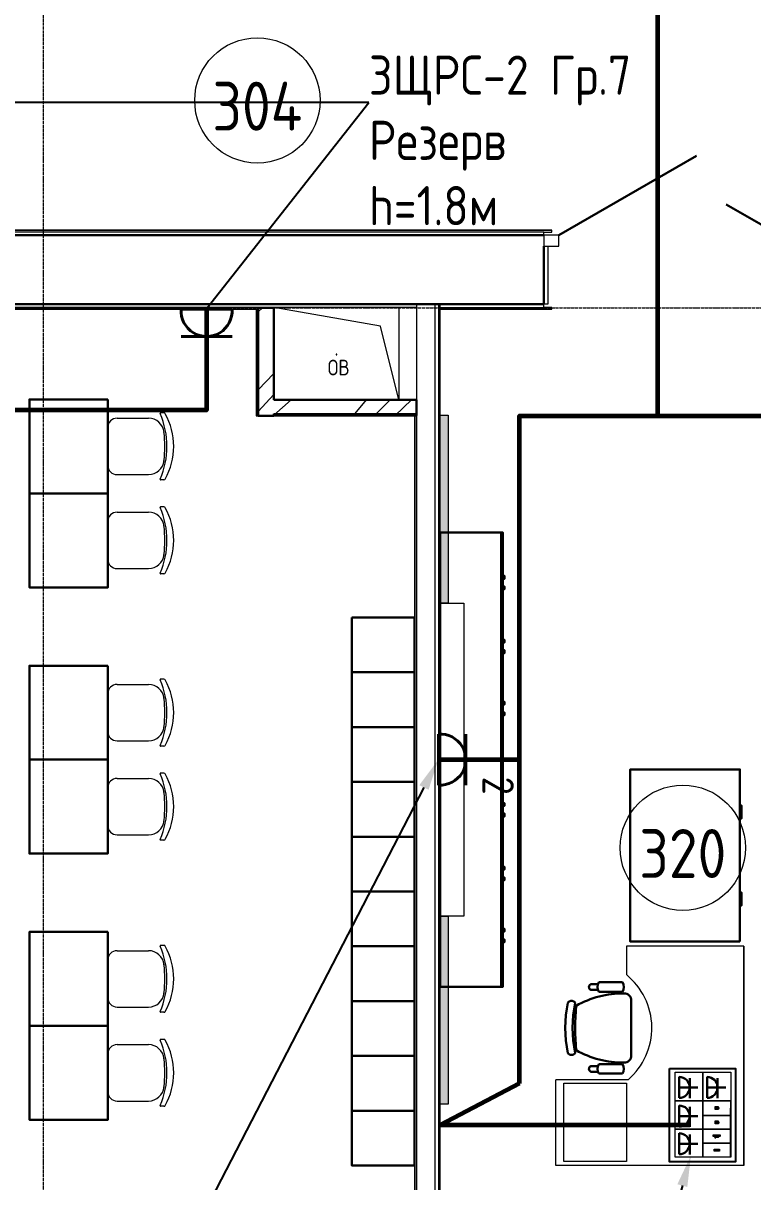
# Model space of a CAD drawing. Header units: millimetres. Extents: x -32 to 417638015, y -35 to 175284279.
# Drawn here: x 417162319 to 417166976, y 175234414 to 175241813 of the extents above; entities that cross this region are included whole.
import ezdxf
from ezdxf import colors
from ezdxf.entities.mleader import LeaderData, LeaderLine
from ezdxf.math import Vec2, Vec3

# ---------------------------------------------------------------- set-up
doc = ezdxf.new("R2010")
doc.units = ezdxf.units.MM
doc.linetypes.add('ADSK_Линия сетки', pattern=[25, 20, -2.5, 0, -2.5])
for name, color, linetype, lineweight in [('_ЭМ_В полу', 26, 'Кабель в трубе', 60), ('_ЭМ_гофра', 5, 'Continuous', 60), ('_ЭМ_ТХобщее_слой', 7, 'Continuous', 30), ('Аннотация', 7, 'Continuous', 18), ('Двери', 7, 'Continuous', 9), ('Обобщенные модели', 7, 'Continuous', 18), ('Оси', 253, 'Continuous', 9), ('Перекрытие', 7, 'Continuous', 18), ('Стены внутренние', 7, 'Continuous', 18), ('Стены несущие', 7, 'Continuous', 30), ('Стены отделка', 7, 'Continuous', 30), ('Стены перегородки', 7, 'Continuous', 30), ('Стены штриховка', 7, 'Continuous', 9), ('ТХ', 5, 'Continuous', 0), ('ШТРИХОВКА', 252, 'Continuous', 15), ('Электро', 250, 'Continuous', 25), ('ЭМ', 5, 'Continuous', 40), ('ЭОМ_Кабель Быт. розеток', 5, 'Continuous', 30), ('ЭОМ_Кабель для СУП', 150, 'Continuous', 9)]:
    doc.layers.add(name, color=color, linetype=linetype, lineweight=lineweight)
for name, color, linetype in [('_ЭМ_Надписи', 7, 'Continuous'), ('PDF _СС_розетки', 7, 'Continuous'), ('ВНУТРЯНКА', 1, 'Continuous'), ('ЭОМ_Лотки рабочие', 5, 'Continuous')]:
    doc.layers.add(name, color=color, linetype=linetype)
doc.layers.add('PDF _ЭОМ _розетки', color=7, linetype='Continuous', true_color=0xeb0000)
doc.layers.add('Линии', color=7, linetype='Continuous', lineweight=9, true_color=0x00a600)
doc.styles.add('ELine', font='txt.shx')
doc.styles.add('GOST Common', font='GOST_Common.ttf', dxfattribs={"width": 0.9, "height": 349.9999999999996})
doc.styles.add('GOST Common_4', font='GOST_Common.ttf', dxfattribs={"width": 0.9, "height": 199.9999999999999})
doc.styles.add('ЭОМ', font='isocpeur.ttf', dxfattribs={"width": 0.85, "height": 250})
doc.linetypes.add('TRAY', pattern='A,12.119257,["_",ELine,S=4.5,R=90,X=0,Y=-1.555839],0.750382,["_",ELine,S=4.5,R=0,X=0,Y=-0.8058489999999999],1.314849,["_",ELine,S=4.5,R=0,X=0,Y=-0.8058489999999999],2.250029,["_",ELine,S=4.5,R=90,X=0,Y=-1.555839],13.565483', length=30)
doc.linetypes.add('Кабель в трубе', pattern='A,8,[133,ltypeshp.shx,S=1,R=0,X=10,Y=1.3],-3,[130,ltypeshp.shx,S=1.5,R=-45,X=-1.5,Y=0],8', length=19)
pattern_1 = [(45, (507.3426762534655, 158.9018102923892), (-381.6608851454391, 381.6608851454391), []), (45, (642.280676253431, 158.9018102923892), (0, 763.3217702908781), []), (45, (372.4046762534417, 158.9018102923892), (0, 763.3217702908781), [])]

# ---------------------------------------------------------------- blocks, each defined once
blk = doc.blocks.new('Стул ученич штабелир №5-7')
at = {"color": 0, "linetype": 'ByBlock', "lineweight": -2}
for p, q in [((-120.064222017827, -6.874120663269423e-05), (120.064222017827, 6.874120663269423e-05)), ((-120.0642220180016, -6.874130849610083e-05), (120.0642220177106, 6.874110476928763e-05)), ((-179.935777982173, -59.99993125879337), (-179.935777982173, -260.3112319844695)), ((-179.9357779823476, -59.99993125888795), (-179.9357779823476, -260.3112319845714)), ((180.064222017827, -59.99993125879337), (180.064222017827, -260.3112319844695)), ((180.0642220177106, -59.99993125888795), (180.0642220177106, -260.3112319845714)), ((-213.4357779821148, -359.0004116515302), (-213.4357779821148, -337.3406056039639)), ((-213.4357779822894, -359.0004116516247), (-213.4357779822894, -337.3406056040585)), ((213.564222017827, -359.0004116515302), (213.564222017827, -337.3406056039639)), ((213.5642220176524, -359.0004116516247), (213.5642220176524, -337.3406056040585))]:
    blk.add_line(p, q, dxfattribs=at)
for centre, radius, start, end in [((-119.9357779822312, -59.99993125879337), 60.00000000000227, 90, 180), ((-119.9357779823476, -59.99993125885157), 59.99999999995964, 90, 180), ((120.0642220178852, -59.99993125879337), 60.00000000000227, 0, 90), ((120.0642220177106, -59.99993125885157), 59.99999999995964, 0, 90), ((-79.93577798217302, -260.3112319844549), 100.0000000000176, 180, 264.2584419996841), ((-79.93577798234764, -260.3112319845568), 100.0000000000176, 180, 264.2584419996841), ((80.06422201782698, -260.3112319844549), 100.0000000000176, 275.7415580003159, 0), ((80.06422201765236, -260.3112319845568), 100.0000000000176, 275.7415580003159, 0), ((-210.435777982173, -337.3406056039494), 2.999999999983853, 63.89783268162118, 180), ((-210.4357779823476, -337.340605604044), 2.999999999983853, 63.89783268162118, 180), ((-203.435777982173, -359.0004116515447), 9.999999999989248, 180, 238.068250632605), ((-203.4357779823476, -359.0004116516466), 9.999999999989248, 180, 238.068250632605), ((0.06422201782697812, 142.3201924452005), 520.8201237039044, 246.3195110063149, 293.6804889936851), ((0.06422201765235513, 142.3201924450987), 520.8201237039044, 246.3195110063149, 293.6804889936851), ((0.06422201782697812, 9.04909030158342), 430.5490215606072, 240.9916647866204, 299.0083352133797), ((0.06422201765235513, 9.049090301488832), 430.5490215606072, 240.9916647866204, 299.0083352133797), ((0.06422201782697812, 435.5341415462426), 800.3966485555333, 263.2469772545854, 276.7530227454146), ((0.06422201765235513, 435.5341415461407), 800.3966485555333, 263.2469772545854, 276.7530227454146), ((203.564222017827, -359.0004116515447), 9.999999999989248, 301.931749367395, 0), ((203.5642220176524, -359.0004116516466), 9.999999999989248, 301.931749367395, 0), ((210.564222017827, -337.3406056039494), 2.999999999983853, 0, 116.1021673183788), ((210.5642220176524, -337.340605604044), 2.999999999983853, 0, 116.1021673183788)]:
    blk.add_arc(centre, radius, start, end, dxfattribs=at)
blk = doc.blocks.new('ТХ 3 этаж')
at = {"lineweight": 0}
h = blk.add_hatch(color=8, dxfattribs=at)
h.dxf.hatch_style = 1
h.paths.add_polyline_path([(40600.23793012381, 7650.591227744939), (40650.23793012381, 7650.591227744939), (40650.23793012381, 6450.591227744939), (40600.23793012381, 6450.591227744939)])
h = blk.add_hatch(color=8, dxfattribs=at)
h.dxf.hatch_style = 1
h.paths.add_polyline_path([(40600.23793012387, 4450.591227744939), (40650.23793012387, 4450.591227744939), (40650.23793012387, 3250.591227744939), (40600.23793012387, 3250.591227744939)])
at = {"color": 8, "linetype": 'Continuous'}
for p, q in [((40988.21043573524, 5450.591227744939), (40988.21043573524, 6900.591227744939)), ((40988.21043573524, 4000.591227744939), (40988.21043573524, 5450.591227744939)), ((41560.9837058972, 4016.498458344315), (41606.59475179933, 4016.477445279539)), ((41612.39026072746, 4028.51311263541), (41763.57118414235, 4028.512775705254)), ((41561.05774334152, 3979.750134012254), (41606.77055818526, 3979.757002605416)), ((41612.39012650689, 3968.288241466798), (41763.571049922, 3968.287904536643)), ((41819.83276705802, 3561.830309509125), (41819.83354744207, 3911.989606754214)), ((41561.05666092513, 3494.068612205156), (41606.76947574303, 3494.063863346179)), ((41612.38909518425, 3505.532599436643), (41763.57001859936, 3505.532262506487)), ((41560.98245968702, 3457.32261169405), (41606.59350568228, 3457.343421456229)), ((41612.38896095878, 3445.305404777697), (41763.56988437366, 3445.305067847541))]:
    blk.add_line(p, q, dxfattribs=at)
at = {"color": 8, "linetype": 'Continuous', "lineweight": 5}
for p, q in [((42538.23793013522, 4258.591227744124), (41788.23793013522, 4258.591227744124)), ((42538.23793012358, 4258.591227744124), (41788.23793012358, 4258.591227744124)), ((41788.23793012358, 4258.591227744124), (41788.23793012352, 4077.695549061871)), ((42538.23793013522, 4258.591227744124), (42538.23793012358, 2858.591227744124)), ((42538.23793012358, 2858.591227744124), (42538.23793012358, 4258.591227744124)), ((41338.23793012358, 2858.591227744124), (41338.23793012358, 3406.511802879511)), ((41799.21175767394, 3406.511802879511), (41338.23793012358, 3406.511802879511)), ((42538.23793012358, 2858.591227744124), (41338.23793012358, 2858.591227744124))]:
    blk.add_line(p, q, dxfattribs=at)
at = {"color": 8}
for points in [[(38477.73793012416, 7750.591227745579), (38477.73793012416, 7150.591227745579), (37977.73793012404, 7150.591227745579), (37977.73793012404, 7750.591227745579)], [(38477.73793012416, 7150.591227745113), (38477.73793012416, 6550.591227745113), (37977.73793012404, 6550.591227745113), (37977.73793012404, 7150.591227745113)], [(38477.73793012416, 6050.591227745113), (38477.73793012416, 5450.591227745113), (37977.73793012404, 5450.591227745113), (37977.73793012404, 6050.591227745113)], [(38477.73793012416, 5450.591227744648), (38477.73793012416, 4850.591227744648), (37977.73793012404, 4850.591227744648), (37977.73793012404, 5450.591227744648)], [(38477.73793012416, 4350.591227744648), (38477.73793012416, 3750.591227744648), (37977.73793012404, 3750.591227744648), (37977.73793012404, 4350.591227744648)], [(38477.73793012416, 3750.591227744182), (38477.73793012416, 3150.591227744182), (37977.73793012404, 3150.591227744182), (37977.73793012404, 3750.591227744182)]]:
    blk.add_lwpolyline(points, close=True, dxfattribs=at)
at = {"color": 8, "lineweight": 0}
for points in [[(40600.23793012381, 7650.591227744939), (40650.23793012381, 7650.591227744939), (40650.23793012381, 6450.591227744939), (40600.23793012381, 6450.591227744939), (40600.23793012381, 7650.591227744939)], [(40600.23793012387, 4450.591227744939), (40650.23793012387, 4450.591227744939), (40650.23793012387, 3250.591227744939), (40600.23793012387, 3250.591227744939), (40600.23793012387, 4450.591227744939)]]:
    blk.add_lwpolyline(points, dxfattribs=at)
at = {"color": 8, "linetype": 'Continuous'}
for points in [[(40600.23793012387, 5450.591227744939), (41000.23793012387, 5450.591227744939), (41000.23793012387, 6900.591227744939), (40600.23793012387, 6900.591227744939)], [(41000.23793012387, 6623.52441498707), (41000.23793012387, 6606.146745197242), (41010.45936364977, 6606.146745197242), (41010.45936364977, 6623.52441498707)], [(41000.23793012387, 6555.845860772533), (41000.23793012387, 6538.468190982705), (41010.45936364977, 6538.468190982705), (41010.45936364977, 6555.845860772533)], [(41000.23793012387, 6216.501641026), (41000.23793012387, 6199.123971236171), (41010.45936364977, 6199.123971236171), (41010.45936364977, 6216.501641026)], [(41000.23793012387, 6148.823086811462), (41000.23793012387, 6131.445417021634), (41010.45936364977, 6131.445417021634), (41010.45936364977, 6148.823086811462)], [(41000.23793012387, 5819.612192154629), (41000.23793012387, 5802.234522364801), (41010.45936364977, 5802.234522364801), (41010.45936364977, 5819.612192154629)], [(41000.23793012387, 5751.933637940092), (41000.23793012387, 5734.555968150264), (41010.45936364977, 5734.555968150264), (41010.45936364977, 5751.933637940092)], [(40600.23793012387, 4000.591227744939), (41000.23793012387, 4000.591227744939), (41000.23793012387, 5450.591227744939), (40600.23793012387, 5450.591227744939)], [(42513.23793012358, 4288.591227744124), (42513.23793012358, 5388.591227744124), (41813.23793012358, 5388.591227744124), (41813.23793012358, 4288.591227744124)], [(41000.23793012387, 5173.52441498707), (41000.23793012387, 5156.146745197242), (41010.45936364977, 5156.146745197242), (41010.45936364977, 5173.52441498707)], [(41000.23793012387, 5105.845860772533), (41000.23793012387, 5088.468190982705), (41010.45936364977, 5088.468190982705), (41010.45936364977, 5105.845860772533)], [(41000.23793012387, 4766.501641026), (41000.23793012387, 4749.123971236171), (41010.45936364977, 4749.123971236171), (41010.45936364977, 4766.501641026)], [(41000.23793012387, 4698.823086811462), (41000.23793012387, 4681.445417021634), (41010.45936364977, 4681.445417021634), (41010.45936364977, 4698.823086811462)], [(41000.23793012387, 4369.612192154629), (41000.23793012387, 4352.234522364801), (41010.45936364977, 4352.234522364801), (41010.45936364977, 4369.612192154629)], [(41000.23793012387, 4301.933637940092), (41000.23793012387, 4284.555968150264), (41010.45936364977, 4284.555968150264), (41010.45936364977, 4301.933637940092)]]:
    blk.add_lwpolyline(points, close=True, dxfattribs=at)
at = {"color": 8, "linetype": 'Continuous', "lineweight": 5}
for points in [[(40750.23793012387, 6450.591227744939), (40750.23793012387, 4450.591227744939), (40600.23793012387, 4450.591227744939), (40600.23793012387, 6450.591227744939)], [(41389.49285073532, 2885.008936772589), (41389.49285073532, 3385.008936772589), (41789.49285073532, 3385.008936772589), (41789.49285073532, 2885.008936772589)]]:
    blk.add_lwpolyline(points, close=True, dxfattribs=at)
at = {"color": 8}
for points in [[(40036.23793012387, 6358.591227744066), (40036.23793012387, 6008.591227744066), (40436.23793012387, 6008.591227744066), (40436.23793012387, 6358.591227744066), (40036.23793012387, 6358.591227744066)], [(40036.23793012387, 6008.591227744066), (40036.23793012387, 5658.591227744066), (40436.23793012387, 5658.591227744066), (40436.23793012387, 6008.591227744066), (40036.23793012387, 6008.591227744066)], [(40036.23793012387, 5658.591227744066), (40036.23793012387, 5308.591227744066), (40436.23793012387, 5308.591227744066), (40436.23793012387, 5658.591227744066), (40036.23793012387, 5658.591227744066)], [(40036.23793012387, 5308.591227744066), (40036.23793012387, 4958.591227744066), (40436.23793012387, 4958.591227744066), (40436.23793012387, 5308.591227744066), (40036.23793012387, 5308.591227744066)], [(40036.23793012387, 4958.591227744066), (40036.23793012387, 4608.591227744066), (40436.23793012387, 4608.591227744066), (40436.23793012387, 4958.591227744066), (40036.23793012387, 4958.591227744066)], [(40036.23793012387, 4608.591227744066), (40036.23793012387, 4258.591227744066), (40436.23793012387, 4258.591227744066), (40436.23793012387, 4608.591227744066), (40036.23793012387, 4608.591227744066)], [(40036.23793012387, 4258.591227744066), (40036.23793012387, 3908.591227744066), (40436.23793012387, 3908.591227744066), (40436.23793012387, 4258.591227744066), (40036.23793012387, 4258.591227744066)], [(40036.23793012387, 3908.591227744066), (40036.23793012387, 3558.591227744066), (40436.23793012387, 3558.591227744066), (40436.23793012387, 3908.591227744066), (40036.23793012387, 3908.591227744066)], [(40036.23793012387, 3558.591227744066), (40036.23793012387, 3208.591227744066), (40436.23793012387, 3208.591227744066), (40436.23793012387, 3558.591227744066), (40036.23793012387, 3558.591227744066)], [(40036.23793012387, 3208.591227744066), (40036.23793012387, 2858.591227744066), (40436.23793012387, 2858.591227744066), (40436.23793012387, 3208.591227744066), (40036.23793012387, 3208.591227744066)]]:
    blk.add_lwpolyline(points, dxfattribs=at)
at = {"color": 8, "linetype": 'Continuous'}
for points in [[(42513.23793012358, 5075.315638815635), (42522.22765043762, 5075.315638815635), (42522.22765043762, 5157.136190514662), (42513.23793012358, 5157.136190514662)], [(42513.23793012358, 4601.866816672613), (42522.22765043762, 4601.866816672613), (42522.22765043762, 4520.046264973585), (42513.23793012358, 4520.046264973585)]]:
    blk.add_lwpolyline(points, dxfattribs=at)
at = {"color": 8, "linetype": 'Continuous', "lineweight": 5}
blk.add_arc((41513.85632044956, 3737.527836745488), 437.0347128431038, 310.763286193946, 51.11011432037915, dxfattribs=at)
at = {"color": 8, "linetype": 'Continuous'}
for centre, radius, start, end in [((41569.50274253552, 3998.140541707689), 20.23648610886201, 114.8954523110503, 245.3353723111037), ((41662.41006259978, 3998.400565574237), 58.38485265115694, 148.9510123063854, 211.0487723132728), ((41713.55124804945, 3998.400451598107), 58.38480618134818, 328.9509723048196, 31.04877231327284), ((41771.35913679321, 3333.512633380771), 624.4533800444575, 89.87797230832345, 119.1058923020242), ((41774.42185829027, 3912.582198013202), 45.41580305043151, 359.2518723108205, 92.18663730249264), ((42145.53307264377, 3737.622543811682), 747.5137961953549, 167.6019923050138, 192.3977723140678), ((41438.68672189288, 3882.27069049218), 28.12280751992465, 34.29007230332434, 145.7096423144107), ((42192.00288064437, 3737.622440246691), 747.513796195354, 167.6019923050138, 192.3977723140678), ((43223.83708540964, 3737.62014064414), 1761.918570076577, 175.3938223139809, 184.6546223109332), ((41438.68607715852, 3592.977547766), 28.12327221800076, 214.2914723094528, 325.7082723040991), ((41771.36395541867, 4140.316792897182), 624.4633710530685, 240.9067723083457, 270.1214723106648), ((41774.420842911, 3561.235597174207), 45.41608186922893, 267.8134723070149, 0.7478723090622774), ((41569.57569756344, 3475.71069556853), 20.23648610886495, 114.8954523110503, 245.3353723111037), ((41662.4088970568, 3475.420052375237), 58.38480618133873, 148.9509823089283, 211.0487723132728), ((41713.55008250647, 3475.419938399282), 58.3848294162496, 328.9509723048196, 31.04877231327284)]:
    blk.add_arc(centre, radius, start, end, dxfattribs=at)
at = {"layer": 'ТХ', "color": 8, "lineweight": 0, "rotation": 90}
for p in [(38477.73793012416, 7450.591227746045), (38477.73793012416, 6850.591227745113), (38477.73793012416, 5750.591227745113), (38477.73793012416, 5150.591227744648), (38477.73793012416, 4050.591227744648), (38477.73793012416, 3450.591227744182)]:
    blk.add_blockref('Стул ученич штабелир №5-7', p, dxfattribs=at)
blk = doc.blocks.new('План 3 этажа')
at = {"layer": 'Стены внутренние', "lineweight": 9}
h = blk.add_hatch(dxfattribs=at)
h.set_pattern_fill('FP_1', color=8, style=0, pattern_type=2)
h.set_pattern_definition(pattern_1)
h.paths.add_polyline_path([(32427.34267625347, 7764.544138378119), (32527.34267625347, 7764.544138378119), (32527.34267625347, 8453.901810291864), (32427.34267625347, 8453.901810291864), (32427.34267625347, 7766.544138378068)])
h = blk.add_hatch(dxfattribs=at)
h.set_pattern_fill('FP_1', color=8, style=0, pattern_type=2)
h.set_pattern_definition(pattern_1)
h.paths.add_polyline_path([(33427.34267625352, 7766.544138378068), (33427.45137190563, 7766.652834030251), (33437.34267625347, 7766.544138378068), (33437.34267625347, 7866.544138378123), (32527.34267625347, 7866.544138378123), (32527.34267625347, 7766.544138378068), (33425.34267625347, 7766.544138378068)])
at = {"layer": 'Двери', "color": 8, "lineweight": 30}
for p, q in [((34346.34267625346, 8917.139945119437), (35225.35846109466, 9424.639945119437)), ((35756.34267625346, 8917.139945119437), (35414.26264175861, 9114.639945119437))]:
    blk.add_line(p, q, dxfattribs=at)
at = {"layer": 'Двери', "color": 8}
for p, q in [((34251.34267625346, 8917.139945119437), (34251.34267625346, 8847.139945119441)), ((34346.34267625346, 8917.139945119437), (34251.34267625346, 8917.139945119437)), ((34346.34267625346, 8847.139945119441), (34346.34267625346, 8917.139945119437)), ((34251.34267625346, 8847.139945119441), (34346.34267625346, 8847.139945119441))]:
    blk.add_line(p, q, dxfattribs=at)
at = {"layer": 'Линии', "color": 8}
for centre in [(32422.18850942627, 9778.726656176324), (35137.51735806857, 5006.57454521436)]:
    blk.add_circle(centre, 400, dxfattribs=at)
at = {"layer": 'Обобщенные модели', "color": 8}
for p, q in [((32527.34267625347, 8456.544138378105), (32527.34267625347, 8453.901810291858)), ((33327.34267625347, 8456.544138378105), (32527.34267625347, 8456.544138378105)), ((33207.34267625347, 8336.544138378104), (32527.34267625347, 8456.544138378105)), ((32527.34267625347, 8456.544138378105), (32527.34267625347, 8453.901810291858)), ((33327.34267625347, 8456.544138378105), (32527.34267625347, 8456.544138378105)), ((33327.34267625347, 7866.544138378109), (33327.34267625347, 8456.544138378105)), ((33327.34267625347, 7866.544138378109), (33327.34267625347, 8456.544138378105)), ((33324.84267625347, 7866.544138378109), (33207.34267625347, 8336.544138378104))]:
    blk.add_line(p, q, dxfattribs=at)
for radius, start, end in [(2.500000000000003, 0, 180), (2.499999999999998, 59.99999999998969, 180), (2.500000000000002, 180, 0), (2.499999999999999, 180, 285.0000000001958), (2.500000000000002, 14.99999999996748, 30.00000000006242)]:
    blk.add_arc((32927.34267625347, 8156.544138378103), radius, start, end, dxfattribs=at)
at = {"layer": 'Оси', "color": 8, "linetype": 'ADSK_Линия сетки'}
for p, q in [((31056.9080292919, -3523.687778418655), (31056.90802929195, 13975.18580564309)), ((-10051.7742391639, 8453.901810291998), (56512.195554265, 8453.90181029178))]:
    blk.add_line(p, q, dxfattribs=at)
at = {"layer": 'Перекрытие', "color": 8}
for p, q in [((34276.34267625347, 8847.139945119441), (34276.34267625347, 8477.139945119445)), ((34276.34267625347, 8477.139945119445), (34251.34267625347, 8477.139945119445))]:
    blk.add_line(p, q, dxfattribs=at)
at = {"layer": 'Стены несущие', "color": 8}
for p, q in [((27231.34267625347, 8917.139945119467), (34251.34267625347, 8917.139945119448)), ((34251.34267625347, 8477.139945119445), (34251.34267625347, 8847.139945119441)), ((34251.34267625347, 8477.139945119445), (27231.34267625347, 8477.139945119467)), ((32527.34267625347, 8453.901810291856), (32427.34267625347, 8453.901810291856)), ((32427.34267625347, 8453.901810291856), (32427.34267625347, 7764.544138378104)), ((32527.34267625347, 7866.544138378104), (32527.34267625347, 8453.901810291856)), ((33437.34267625347, 7866.544138378112), (32527.34267625347, 7866.544138378104)), ((33437.34267625347, 7766.544138378112), (33437.34267625347, 7866.544138378112)), ((32527.34267625347, 7764.544138378104), (32527.34267625347, 7776.544138378104)), ((32427.34267625347, 7764.544138378104), (32527.34267625347, 7764.544138378104)), ((32527.34267625347, 7766.544138378104), (33437.34267625347, 7766.544138378112))]:
    blk.add_line(p, q, dxfattribs=at)
at = {"layer": 'Стены отделка', "color": 8, "lineweight": 9}
for p, q in [((34301.34267625347, 8949.139945119445), (27231.34267625347, 8949.13994511947)), ((34251.34267625347, 8917.139945119448), (34251.34267625347, 8937.139945119445)), ((34251.34267625347, 8937.139945119445), (34301.34267625347, 8937.139945119445)), ((34301.34267625347, 8937.139945119445), (34301.34267625347, 8949.139945119445)), ((27231.34267625347, 8445.139945119467), (32415.34267625347, 8445.139945119452)), ((33437.34267625347, 8457.139945119448), (27281.34267625347, 8457.139945119467)), ((32415.34267625347, 8445.139945119452), (32415.34267625347, 7766.544138378104)), ((32427.34267625347, 8453.901810291856), (32427.34267625347, 8457.139945119452)), ((33577.34267625347, 8477.139945119448), (33577.34267625347, 2567.133406092854)), ((33577.34267625347, 8445.139945119448), (34301.34267625347, 8445.139945119445)), ((33589.34267625347, 2589.133406092854), (33589.34267625347, 8477.139945119448)), ((34251.34267625347, 8457.139945119445), (34251.34267625347, 8477.139945119445)), ((34301.34267625347, 8457.139945119445), (34251.34267625347, 8457.139945119445)), ((34301.34267625347, 8445.139945119445), (34301.34267625347, 8457.139945119445)), ((33437.34267625347, 7776.544138378112), (32527.34267625347, 7776.544138378104)), ((32417.34267625347, 7764.544138378103), (32427.34267625347, 7764.544138378104)), ((32527.34267625347, 7764.544138378104), (33425.34267625347, 7764.544138378112)), ((33425.34267625347, 7764.544138378112), (33425.34267625347, 2589.133406092855))]:
    blk.add_line(p, q, dxfattribs=at)
at = {"layer": 'Стены перегородки', "color": 8, "lineweight": 18}
for p, q in [((33437.34267625347, 8477.139945119448), (33437.34267625347, 2553.901810291855)), ((33557.34267625347, 2553.901810291855), (33557.34267625347, 8477.139945119448))]:
    blk.add_line(p, q, dxfattribs=at)
at = {"layer": 'Стены штриховка', "color": 8}
for p, q in [((34301.34267625347, 8947.139945119445), (27231.34267625347, 8947.139945119467)), ((34251.34267625347, 8937.139945119445), (27231.34267625347, 8937.13994511947)), ((27231.34267625347, 8447.13994511947), (32417.34267625347, 8447.139945119452)), ((32417.34267625347, 8447.139945119452), (32417.34267625347, 7764.544138378104)), ((33577.34267625347, 8457.139945119448), (34251.34267625347, 8457.139945119445)), ((33577.34267625347, 8447.139945119448), (34301.34267625347, 8447.139945119445)), ((33587.34267625347, 2587.133406092854), (33587.34267625347, 8477.139945119448)), ((32427.34267625347, 7766.544138378104), (32415.34267625347, 7766.544138378104)), ((32415.34267625347, 7766.544138378104), (32415.34267625347, 7764.544138378104)), ((32415.34267625347, 7764.544138378104), (32417.34267625347, 7764.544138378103)), ((33427.34267625347, 7766.544138378112), (33427.34267625347, 2587.133406092856))]:
    blk.add_line(p, q, dxfattribs=at)
at = {"layer": 'ЭОМ_Лотки рабочие'}
blk.add_blockref('ТХ 3 этаж', (-7010.895253870607, 118.5421783487909), dxfattribs=at)
at = {"layer": 'Аннотация', "color": 8, "lineweight": 9, "line_spacing_factor": 1.022765581104984}
for s, insert, char_height, width, attachment_point, style in [('304', (32422.18850942627, 9741.778535917809), 312.5000000000001, 520.2111192702771, 5, 'GOST Common'), ('\\pxt3.6,7.2,10.8,14.4,18,21.6,25.2,28.8,32.4,36,39.6,43.2,46.8,50.4,54,57.6,61.2,64.8,68.4,72,75.6,79.2,82.8,86.4,90,93.6,97.2,100.8,104.4,108,111.6,115.2;{ОВ}', (32871.7540143932, 8122.805683856238), 100, 156.348, 1, 'GOST Common_4'), ('320', (35137.51735806857, 4969.626424955612), 312.5000000000001, 520.2111192702771, 5, 'GOST Common')]:
    blk.add_mtext(s, dxfattribs=dict(at, insert=insert, char_height=char_height, width=width, attachment_point=attachment_point, style=style))
blk = doc.blocks.new('_ЭМ_ТХ2_3 этаж_нов')
at = {"lineweight": 0}
h = blk.add_hatch(color=8, dxfattribs=at)
h.dxf.hatch_style = 1
h.paths.add_polyline_path([(39582.43464696151, 7615.231595801699), (39632.43464696151, 7615.231595801699), (39632.43464696151, 6415.231595801699), (39582.43464696151, 6415.231595801699)])
h = blk.add_hatch(color=8, dxfattribs=at)
h.dxf.hatch_style = 1
h.paths.add_polyline_path([(39582.43464696157, 4415.231595801699), (39632.43464696157, 4415.231595801699), (39632.43464696157, 3215.231595801699), (39582.43464696157, 3215.231595801699)])
at = {"color": 8, "linetype": 'Continuous'}
for p, q in [((39970.40715257294, 5415.231595801699), (39970.40715257294, 6865.231595801699)), ((39970.40715257294, 3965.231595801699), (39970.40715257294, 5415.231595801699)), ((40543.1804227349, 3981.138826401075), (40588.79146863703, 3981.117813336299)), ((40543.25446017921, 3944.390502069014), (40588.96727502297, 3944.397370662176)), ((40594.58684334459, 3932.928609523558), (40745.7677667597, 3932.928272593403)), ((40594.58697756517, 3993.15348069217), (40745.76790098005, 3993.153143762014)), ((40802.02948389572, 3526.470677565885), (40802.03026427978, 3876.629974810974)), ((40543.17917652473, 3421.96297975081), (40588.79022251998, 3421.983789512989)), ((40543.25337776283, 3458.708980261916), (40588.96619258073, 3458.704231402939)), ((40594.58567779648, 3409.945772834457), (40745.76660121136, 3409.945435904301)), ((40594.58581202196, 3470.172967493403), (40745.76673543706, 3470.172630563247))]:
    blk.add_line(p, q, dxfattribs=at)
at = {"color": 8, "linetype": 'Continuous', "lineweight": 5}
for p, q in [((41520.43464697292, 4223.231595800884), (40770.43464697292, 4223.231595800884)), ((41520.43464696128, 4223.231595800884), (40770.43464696128, 4223.231595800884)), ((40770.43464696128, 4223.231595800884), (40770.43464696122, 4042.335917118631)), ((41520.43464697292, 4223.231595800884), (41520.43464696128, 2823.231595800884)), ((41520.43464696128, 2823.231595800884), (41520.43464696128, 4223.231595800884)), ((40320.43464696128, 2823.231595800883), (40320.43464696128, 3371.152170936271)), ((40781.40847451165, 3371.152170936271), (40320.43464696128, 3371.152170936271)), ((41520.43464696128, 2823.231595800884), (40320.43464696128, 2823.231595800883))]:
    blk.add_line(p, q, dxfattribs=at)
at = {"color": 8}
for points in [[(37459.93464696186, 7715.231595802368), (37459.93464696186, 7115.231595802368), (36959.93464696176, 7115.231595802368), (36959.93464696176, 7715.231595802368)], [(37459.93464696186, 7115.231595801903), (37459.93464696186, 6515.231595801903), (36959.93464696176, 6515.231595801903), (36959.93464696176, 7115.231595801903)], [(37459.93464696186, 6015.231595801903), (37459.93464696186, 5415.231595801903), (36959.93464696176, 5415.231595801903), (36959.93464696176, 6015.231595801903)], [(37459.93464696186, 5415.231595801437), (37459.93464696186, 4815.231595801437), (36959.93464696176, 4815.231595801437), (36959.93464696176, 5415.231595801437)], [(37459.93464696186, 4315.231595801437), (37459.93464696186, 3715.231595801437), (36959.93464696176, 3715.231595801437), (36959.93464696176, 4315.231595801437)], [(37459.93464696186, 3715.231595800971), (37459.93464696186, 3115.231595800971), (36959.93464696176, 3115.231595800971), (36959.93464696176, 3715.231595800971)]]:
    blk.add_lwpolyline(points, close=True, dxfattribs=at)
at = {"color": 8, "lineweight": 0}
for points in [[(39582.43464696151, 7615.231595801699), (39632.43464696151, 7615.231595801699), (39632.43464696151, 6415.231595801699), (39582.43464696151, 6415.231595801699), (39582.43464696151, 7615.231595801699)], [(39582.43464696157, 4415.231595801699), (39632.43464696157, 4415.231595801699), (39632.43464696157, 3215.231595801699), (39582.43464696157, 3215.231595801699), (39582.43464696157, 4415.231595801699)]]:
    blk.add_lwpolyline(points, dxfattribs=at)
at = {"color": 8, "linetype": 'Continuous'}
for points in [[(39582.43464696157, 5415.231595801699), (39982.43464696157, 5415.231595801699), (39982.43464696157, 6865.231595801699), (39582.43464696157, 6865.231595801699)], [(39982.43464696157, 6588.164783043831), (39982.43464696157, 6570.787113254002), (39992.65608048748, 6570.787113254002), (39992.65608048748, 6588.164783043831)], [(39982.43464696157, 6520.486228829293), (39982.43464696157, 6503.108559039465), (39992.65608048748, 6503.108559039465), (39992.65608048748, 6520.486228829293)], [(39982.43464696157, 6181.14200908276), (39982.43464696157, 6163.764339292931), (39992.65608048748, 6163.764339292931), (39992.65608048748, 6181.14200908276)], [(39982.43464696157, 6113.463454868222), (39982.43464696157, 6096.085785078394), (39992.65608048748, 6096.085785078394), (39992.65608048748, 6113.463454868222)], [(39982.43464696157, 5784.252560211389), (39982.43464696157, 5766.874890421561), (39992.65608048748, 5766.874890421561), (39992.65608048748, 5784.252560211389)], [(39982.43464696157, 5716.574005996852), (39982.43464696157, 5699.196336207024), (39992.65608048748, 5699.196336207024), (39992.65608048748, 5716.574005996852)], [(39582.43464696157, 3965.231595801699), (39982.43464696157, 3965.231595801699), (39982.43464696157, 5415.231595801699), (39582.43464696157, 5415.231595801699)], [(41495.43464696128, 4253.231595800884), (41495.43464696128, 5353.231595800884), (40795.43464696128, 5353.231595800884), (40795.43464696128, 4253.231595800884)], [(39982.43464696157, 5138.164783043831), (39982.43464696157, 5120.787113254002), (39992.65608048748, 5120.787113254002), (39992.65608048748, 5138.164783043831)], [(39982.43464696157, 5070.486228829293), (39982.43464696157, 5053.108559039465), (39992.65608048748, 5053.108559039465), (39992.65608048748, 5070.486228829293)], [(39982.43464696157, 4731.14200908276), (39982.43464696157, 4713.764339292931), (39992.65608048748, 4713.764339292931), (39992.65608048748, 4731.14200908276)], [(39982.43464696157, 4663.463454868222), (39982.43464696157, 4646.085785078394), (39992.65608048748, 4646.085785078394), (39992.65608048748, 4663.463454868222)], [(39982.43464696157, 4334.252560211389), (39982.43464696157, 4316.874890421561), (39992.65608048748, 4316.874890421561), (39992.65608048748, 4334.252560211389)], [(39982.43464696157, 4266.574005996852), (39982.43464696157, 4249.196336207024), (39992.65608048748, 4249.196336207024), (39992.65608048748, 4266.574005996852)]]:
    blk.add_lwpolyline(points, close=True, dxfattribs=at)
at = {"color": 8, "linetype": 'Continuous', "lineweight": 5}
for points in [[(39732.43464696156, 6415.231595801699), (39732.43464696156, 4415.231595801699), (39582.43464696157, 4415.231595801699), (39582.43464696157, 6415.231595801699)], [(40371.68956757302, 2849.649304829348), (40371.68956757302, 3349.649304829349), (40771.68956757302, 3349.649304829349), (40771.68956757302, 2849.649304829349)]]:
    blk.add_lwpolyline(points, close=True, dxfattribs=at)
at = {"color": 8}
for points in [[(39018.43464696157, 6323.231595800862), (39018.43464696157, 5973.231595800862), (39418.43464696157, 5973.231595800862), (39418.43464696157, 6323.231595800862), (39018.43464696157, 6323.231595800862)], [(39018.43464696157, 5973.231595800862), (39018.43464696157, 5623.231595800862), (39418.43464696157, 5623.231595800862), (39418.43464696157, 5973.231595800862), (39018.43464696157, 5973.231595800862)], [(39018.43464696157, 5623.231595800862), (39018.43464696157, 5273.231595800862), (39418.43464696157, 5273.231595800862), (39418.43464696157, 5623.231595800862), (39018.43464696157, 5623.231595800862)], [(39018.43464696157, 5273.231595800862), (39018.43464696157, 4923.231595800862), (39418.43464696157, 4923.231595800862), (39418.43464696157, 5273.231595800862), (39018.43464696157, 5273.231595800862)], [(39018.43464696157, 4923.231595800862), (39018.43464696157, 4573.231595800862), (39418.43464696157, 4573.231595800862), (39418.43464696157, 4923.231595800862), (39018.43464696157, 4923.231595800862)], [(39018.43464696157, 4573.231595800862), (39018.43464696157, 4223.231595800862), (39418.43464696157, 4223.231595800862), (39418.43464696157, 4573.231595800862), (39018.43464696157, 4573.231595800862)], [(39018.43464696157, 4223.231595800862), (39018.43464696157, 3873.231595800862), (39418.43464696157, 3873.231595800862), (39418.43464696157, 4223.231595800862), (39018.43464696157, 4223.231595800862)], [(39018.43464696157, 3873.231595800862), (39018.43464696157, 3523.231595800862), (39418.43464696157, 3523.231595800862), (39418.43464696157, 3873.231595800862), (39018.43464696157, 3873.231595800862)], [(39018.43464696157, 3523.231595800862), (39018.43464696157, 3173.231595800862), (39418.43464696157, 3173.231595800862), (39418.43464696157, 3523.231595800862), (39018.43464696157, 3523.231595800862)], [(39018.43464696157, 3173.231595800862), (39018.43464696156, 2823.231595800862), (39418.43464696156, 2823.231595800862), (39418.43464696157, 3173.231595800862), (39018.43464696157, 3173.231595800862)]]:
    blk.add_lwpolyline(points, dxfattribs=at)
at = {"color": 8, "linetype": 'Continuous'}
for points in [[(41495.43464696128, 5039.956006872395), (41504.42436727532, 5039.956006872395), (41504.42436727532, 5121.776558571422), (41495.43464696128, 5121.776558571422)], [(41495.43464696128, 4566.507184729373), (41504.42436727532, 4566.507184729373), (41504.42436727532, 4484.686633030346), (41495.43464696128, 4484.686633030346)]]:
    blk.add_lwpolyline(points, dxfattribs=at)
at = {"color": 8, "linetype": 'Continuous', "lineweight": 5}
blk.add_arc((40496.05303728727, 3702.168204802249), 437.0347128431038, 310.7632861937344, 51.1101143198557, dxfattribs=at)
at = {"color": 8, "linetype": 'Continuous'}
for centre, radius, start, end in [((40753.5558536309, 3298.153001437531), 624.4533800444575, 89.87797230832494, 119.105892302794), ((40551.69945937322, 3962.780909764449), 20.23648610886201, 114.8954523100689, 245.3353723118631), ((40644.60677943748, 3963.040933630997), 58.38485265115694, 148.9510123067931, 211.0487723123659), ((40695.74796488715, 3963.040819654867), 58.38480618134818, 328.9509723046045, 31.04877231236584), ((40756.61857512798, 3877.222566069962), 45.41580305043151, 359.2518723108097, 92.18663730255528), ((41127.72978948147, 3702.262911868442), 747.5137961953549, 167.6019923051033, 192.3977723139783), ((40420.88343873058, 3846.91105854894), 28.12280751992465, 34.29007230287614, 145.7096423144107), ((41174.19959748208, 3702.262808303451), 747.513796195354, 167.6019923051033, 192.3977723139783), ((42206.03380224734, 3702.2605087009), 1761.918570076577, 175.3938223140479, 184.6546223108994), ((40753.56067225637, 4104.957160953942), 624.4633710530685, 240.9067723080416, 270.1214723106643), ((40420.88279399622, 3557.617915822761), 28.12327221800076, 214.2914723101201, 325.7082723052362), ((40756.61755974871, 3525.875965230967), 45.41608186922893, 267.8134723070746, 0.7478723090622774), ((40551.77241440115, 3440.35106362529), 20.23648610886495, 114.8954523100689, 245.3353723118631), ((40644.60561389449, 3440.060420431997), 58.38480618133873, 148.9509823089283, 211.0487723123659), ((40695.74679934417, 3440.060306456042), 58.3848294162496, 328.9509723046045, 31.04877231236584)]:
    blk.add_arc(centre, radius, start, end, dxfattribs=at)
at = {"layer": 'ТХ', "color": 8, "lineweight": 0, "rotation": 90}
for p in [(37459.93464696186, 7415.231595802834), (37459.93464696186, 6815.231595801903), (37459.93464696186, 5715.231595801903), (37459.93464696186, 5115.231595801437), (37459.93464696186, 4015.231595801437), (37459.93464696186, 3415.231595800971)]:
    blk.add_blockref('Стул ученич штабелир №5-7', p, dxfattribs=at)
blk = doc.blocks.new('розетк для люка')
at = {"layer": 'ВНУТРЯНКА', "color": 5, "lineweight": 30, "ltscale": 100, "transparency": 33554687}
blk.add_line((-67.11747854948044, -58.844417036511), (-67.11747854948044, 69.0245871595107), dxfattribs=at)
at = {"layer": 'Электро', "color": 5, "lineweight": 30, "transparency": 33554687}
for p, q in [((0, 0.0003593091387301683), (-120.061785097234, 0.0003593091387301683)), ((0, 67.26808135141619), (0, -67.26808135141619))]:
    blk.add_line(p, q, dxfattribs=at)
blk.add_ellipse((0.1495329299941659, 0), major_axis=(47.56583400309081, 47.56583400309035), ratio=0.9999999999999749, start_param=0.7876211000824064, end_param=3.924767880302308, dxfattribs=at)
blk = doc.blocks.new('Люк на 6 мест')
h = blk.add_hatch(color=256)
h.dxf.hatch_style = 1
h.paths.add_polyline_path([(-284.6164134591818, 515.7474190315988), (-284.5652974923141, 526.8375173213717), (-319.1556172966957, 526.9969494201068), (-319.2067332635634, 515.906851130334)])
h = blk.add_hatch(color=256)
h.dxf.hatch_style = 1
h.paths.add_polyline_path([(-323.7025677859856, 435.0548833542289), (-323.7022941317482, 435.1142552340189), (-313.005850428257, 442.7868896221062), (-289.0984504525622, 442.7241952550849), (-279.4343289099706, 434.9577158932825), (-279.4340552561989, 435.0170877726068), (-279.3240828458293, 422.808255480255), (-323.5925953751503, 422.8460510616442)])
h = blk.add_hatch(color=256)
h.dxf.hatch_style = 1
h.paths.add_polyline_path([(-311.7315014389605, 334.8334641364127), (-311.7421021068731, 341.7084559640571), (-317.2420955689886, 341.6999754296339), (-317.2505761034117, 347.1999688908181), (-311.750582641529, 347.2084494252413), (-311.7611833096744, 354.0834412533513), (-292.5112061932014, 354.1131231245308), (-292.4815243222547, 334.8631460071265)])
h = blk.add_hatch(color=256)
h.dxf.hatch_style = 1
h.paths.add_polyline_path([(-311.2660800683661, 243.1889807875316), (-311.2766807362786, 250.063972615176), (-316.7766741983942, 250.0554920807529), (-316.7851547328173, 255.5554855419371), (-311.2851612709346, 255.5639660763602), (-311.29576193908, 262.4389579044703), (-292.0457848226069, 262.4686397756498), (-292.0161029516603, 243.2186626582454)])
for p, q in [((-323.7025677855199, 435.0548833542289), (-323.7022941317482, 435.1142552340189)), ((-323.5925953751503, 422.8460510616442), (-323.7025677855199, 435.0548833542289)), ((-279.3240828458293, 422.808255480255), (-323.5925953751503, 422.8460510616442)), ((-289.0984504525622, 442.7241952550849), (-296.8204412725827, 442.7122885844456)), ((-296.8204412725827, 442.7122885844456), (-296.8085346021762, 434.9902977641923)), ((-289.0865437821558, 435.0022044345988), (-289.0984504525622, 442.7241952550849)), ((-289.0865437821558, 435.0022044345988), (-279.4340552561989, 435.0170877726068)), ((-279.4340552561989, 435.0170877726068), (-279.3240828458293, 422.808255480255))]:
    blk.add_line(p, q)
for points in [[(-215.4657629050489, 477.0801654207753), (-388.3062678503629, 476.7635674309568), (-388.3062678503629, 565.6642030309304), (-215.4657629050489, 565.9808010207489)], [(-284.5652974918485, 526.8375173213717), (-284.6164134587161, 515.7474190315988), (-319.2067332635634, 515.906851130334), (-319.1556172966957, 526.9969494201068)], [(-215.4657629050489, 388.1795298208017), (-388.3062678503629, 387.8629318309831), (-388.3062678503629, 476.7635674309568), (-215.4657629050489, 477.0801654207753)], [(-215.4657629050489, 299.2788942208281), (-388.3062678503629, 298.9622962310095), (-388.3062678503629, 387.8629318309831), (-215.4657629050489, 388.1795298208017)], [(-215.8419085670903, 205.4565212957386), (-388.6824135124043, 205.1399233059201), (-388.3062678503629, 298.9631910803387), (-215.4657629050489, 299.2797890701572)]]:
    blk.add_lwpolyline(points, close=True)
for points in [[(-311.750582641529, 347.2084494252413), (-317.2505761034117, 347.1999688908181), (-317.2420955689886, 341.6999754296339), (-311.7421021068731, 341.7084559640571)], [(-311.750582641529, 347.2084494252413), (-311.7611833096744, 354.0834412533513), (-292.5112061932014, 354.1131231245308)], [(-292.5112061932014, 354.1131231245308), (-292.4815243222547, 334.8631460071265), (-311.7315014389605, 334.8334641364127), (-311.7421021068731, 341.7084559640571)], [(-311.2851612709346, 255.5639660763602), (-316.7851547328173, 255.5554855419371), (-316.7766741983942, 250.0554920807529), (-311.2766807362786, 250.063972615176)], [(-311.2851612709346, 255.5639660763602), (-311.29576193908, 262.4389579044703), (-292.0457848226069, 262.4686397756498)], [(-292.0457848226069, 262.4686397756498), (-292.0161029516603, 243.2186626582454), (-311.2660800683661, 243.1889807875316), (-311.2766807362786, 250.063972615176)]]:
    blk.add_lwpolyline(points)
at = {"layer": 'PDF _СС_розетки', "linetype": 'Continuous', "lineweight": 20, "transparency": 33554687}
for points in [[(-391.1627966398373, 565.9808010207489), (-213.3615254396573, 565.9808010207489), (-213.3615254396573, 388.1795298208017), (-391.1627966398373, 388.1795298208017)], [(-391.1627966398373, 388.1795298208017), (-213.3615254396573, 388.1795298208017), (-213.3615254396573, 205.2982223008294), (-391.1627966398373, 205.2982223008294)], [(-391.1627966398373, 388.1795298208017), (-213.3615254396573, 388.1795298208017), (-213.3615254396573, 205.2982223008294), (-391.1627966398373, 205.2982223008294)], [(-391.1627966398373, 205.2982223008294), (-213.3615254396573, 205.2982223008294), (-213.3615254396573, 22.41691478085704), (-391.1627966398373, 22.41691478085704)]]:
    blk.add_lwpolyline(points, close=True, dxfattribs=at)
at = {"layer": 'PDF _ЭОМ _розетки', "color": 3, "linetype": 'Continuous', "lineweight": 25, "transparency": 33554687}
blk.add_lwpolyline([(0, 0), (-421.6430145595223, 0), (-421.6430145595223, 596.4610189408995), (0, 596.4610189408995)], close=True, dxfattribs=at)
at = {"layer": 'PDF _ЭОМ _розетки', "color": 7, "linetype": 'Continuous', "lineweight": 20, "transparency": 33554687}
for points in [[(-35.56025423947722, 388.1795298208017), (-213.3615254396573, 388.1795298208017), (-213.3615254396573, 565.9808010207489), (-35.56025423947722, 565.9808010207489)], [(-35.56025423947722, 205.2982223008294), (-213.3615254396573, 205.2982223008294), (-213.3615254396573, 388.1795298208017), (-35.56025423947722, 388.1795298208017)], [(-35.56025423947722, 22.41691478085704), (-213.3615254396573, 22.41691478085704), (-213.3615254396573, 205.2982223008294), (-35.56025423947722, 205.2982223008294)]]:
    blk.add_lwpolyline(points, close=True, dxfattribs=at)
at = {"layer": 'ВНУТРЯНКА', "color": 5, "lineweight": 30, "ltscale": 100, "transparency": 33554687}
for p, q in [((-128.9823544034734, 244.7195189581253), (-128.9823544034734, 372.5885231543798)), ((-128.8328214734793, 244.7195189581253), (-128.8328214734793, 372.588523154147)), ((-306.7836256036535, 61.83821143815294), (-306.7836256036535, 189.7072156344075)), ((-306.6340926736593, 61.83821143815294), (-306.6340926736593, 189.7072156341746)), ((-128.8328214734793, 61.83821143815294), (-128.8328214734793, 189.7072156341746))]:
    blk.add_line(p, q, dxfattribs=at)
at = {"layer": 'ВНУТРЯНКА', "color": 1, "lineweight": 30, "ltscale": 100, "transparency": 33554687}
blk.add_line((-128.9823544034734, 61.83821143815294), (-128.9823544034734, 189.7072156344075), dxfattribs=at)
at = {"layer": 'Электро', "color": 5, "lineweight": 30, "transparency": 33554687}
for p, q in [((-61.864875853993, 370.8320173460525), (-61.864875853993, 236.2958546432201)), ((-61.71534292399883, 370.8320173460525), (-61.71534292399883, 236.2958546432201)), ((-61.864875853993, 303.564295303775), (-181.9266609512269, 303.564295303775)), ((-61.71534292399883, 303.564295303775), (-181.7771280212328, 303.564295303775)), ((-239.5166141241789, 187.9507098260801), (-239.5166141241789, 53.41454712324776)), ((-61.71534292399883, 187.9507098260801), (-61.71534292399883, 53.41454712324776)), ((-239.6661470541731, 120.6829877838027), (-359.727932151407, 120.6829877838027)), ((-239.5166141241789, 120.6829877838027), (-359.5783992214128, 120.6829877838027)), ((-61.71534292399883, 120.6829877838027), (-181.7771280212328, 120.6829877838027))]:
    blk.add_line(p, q, dxfattribs=at)
at = {"layer": 'Электро', "color": 1, "lineweight": 30, "transparency": 33554687}
for p, q in [((-239.6661470541731, 187.9507098260801), (-239.6661470541731, 53.41454712324776)), ((-61.864875853993, 187.9507098260801), (-61.864875853993, 53.41454712324776)), ((-61.864875853993, 120.6829877838027), (-181.9266609512269, 120.6829877838027))]:
    blk.add_line(p, q, dxfattribs=at)
at = {"layer": 'Электро', "color": 5, "lineweight": 30, "transparency": 33554687}
for centre in [(-61.71534292399883, 303.5639359946363), (-61.56580999400467, 303.5639359946363), (-239.5166141241789, 120.6826284746639), (-239.3670811941847, 120.6826284746639), (-61.56580999400467, 120.6826284746639)]:
    blk.add_ellipse(centre, major_axis=(47.56583400309081, 47.56583400309035), ratio=0.9999999999999749, start_param=0.7876211000824064, end_param=3.924767880302308, dxfattribs=at)
at = {"layer": 'Электро', "color": 1, "lineweight": 30, "transparency": 33554687}
blk.add_ellipse((-61.71534292399883, 120.6826284746639), major_axis=(47.56583400309081, 47.56583400309035), ratio=0.9999999999999749, start_param=0.7876211000824064, end_param=3.924767880302308, dxfattribs=at)
at = {"color": 5, "linetype": 'TRAY', "lineweight": 53, "transparency": 33554687}
blk.add_blockref('розетк для люка', (-61.864875853993, 480.2570590768009), dxfattribs=at)
blk = doc.blocks.new('1м розетка IP20')
at = {"layer": 'ЭМ', "color": 5}
for p, q in [((-10.46755168188247, 162.7321568910265), (-10.46755168192612, -162.7321568912412)), ((163.0684657593665, 162.7321568816078), (163.0684657593374, -162.7321569010965)), ((-10.46755168189702, -1.091393642127514e-10), (315.4856732268672, -3.637978807091713e-11))]:
    blk.add_line(p, q, dxfattribs=at)
blk.add_arc((0, 0), 163.0684657580474, 266.3195877734414, 93.6804122265587, dxfattribs=at)
blk = doc.blocks.new('2м розетка IP20')
at = {"layer": 'ЭМ', "color": 5}
for p, q in [((-494124.5288989447, -357092.425935962), (-494124.5288989448, -356766.4727110532)), ((-494287.2610558264, -356918.8899185207), (-493961.7967420437, -356918.8899185208)), ((-494287.2610558359, -357092.4259359619), (-493961.7967420536, -357092.425935962))]:
    blk.add_line(p, q, dxfattribs=at)
blk.add_arc((-494124.5288989448, -357081.9583842801), 163.0684657580474, 356.3195877733476, 183.6804122266523, dxfattribs=at)
at = {"layer": 'ЭОМ_Кабель Быт. розеток', "color": 7, "insert": (-494016.0561024608, -356612.1914261652), "char_height": 200, "attachment_point": 1, "style": 'ЭОМ'}
blk.add_mtext_dynamic_manual_height_columns('2', width=91.25622940808535, gutter_width=1250, heights=[0], dxfattribs=at)

msp = doc.modelspace()

# ---------------------------------------------------------------- linework, layer by layer
at = {"layer": '_ЭМ_В полу', "ltscale": 25}
msp.add_lwpolyline([(417166573.8564117, 175234774.5462864), (417164968.9266139, 175234774.5462864)], dxfattribs=at)
at = {"layer": '_ЭМ_гофра', "linetype": 'ByBlock'}
for points in [[(417166370.784088, 175239305.2072892), (417166370.784088, 175241905.7510279)], [(417163489.7259248, 175239985.8030959), (417163489.7259248, 175239342.3608804), (417156502.3344749, 175239342.3608804), (417156502.3344749, 175235112.9321193), (417155946.4266139, 175234726.2783365)], [(417165487.5064318, 175235042.6986867), (417165487.5064318, 175239305.2072892), (417171484.1691048, 175239305.2072892)], [(417164968.9266139, 175237109.5998716), (417165487.5064318, 175237109.5998716)], [(417165487.5064318, 175235042.6986867), (417164980.9266139, 175234774.5462864)]]:
    msp.add_lwpolyline(points, dxfattribs=at)

# ---------------------------------------------------------------- block references
at = {"layer": '_ЭМ_ТХобщее_слой', "lineweight": 50}
msp.add_blockref('_ЭМ_ТХ2_3 этаж_нов', (417125398.491967, 175231694.5649611), dxfattribs=at)
at = {"layer": 'ШТРИХОВКА'}
msp.add_blockref('План 3 этажа', (417131391.5839376, 175231540.6631508), dxfattribs=at)
at = {"layer": 'ЭМ', "rotation": 270}
msp.add_blockref('1м розетка IP20', (417163489.7259248, 175239975.3355443), dxfattribs=at)
at = {"layer": 'ЭОМ_Кабель Быт. розеток', "rotation": 270}
msp.add_blockref('2м розетка IP20', (417522062.8849983, 174742985.267658), dxfattribs=at)
at = {"layer": 'ЭОМ_Кабель для СУП', "color": 217, "linetype": 'ByBlock', "lineweight": 40, "true_color": 0x93278f, "transparency": 33554687, "rotation": 180}
msp.add_blockref('Люк на 6 мест', (417166444.1869993, 175235137.3356002), dxfattribs=at)

# ---------------------------------------------------------------- leaders
at = {"layer": '_ЭМ_Надписи', "color": 7, "ltscale": 5}
ml = msp.add_multileader_mtext('Standard', dxfattribs=at)
ml.set_content('{\\fGOST Common|b0|i0|c204|p34;\\W0.9;\\C256;3ЩРС-2\\fISOCPEUR|b0|i0|c204|p34;\\W0.85; Гр.7 Резерв\\P\\fGOST Common|b0|i0|c0|p34;\\W0.9;h=\\fGOST Common|b0|i0|c204|p34;1\\fGOST Common|b0|i0|c0|p34;.\\fGOST Common|b0|i0|c204|p34;8м}', color=1, style='ЭОМ')
ml.set_leader_properties()
ml.build(insert=Vec2(0, 0))
ml.multileader.update_dxf_attribs({"text_left_attachment_type": 6, "text_right_attachment_type": 6, "dogleg_length": 0, "arrow_head_size": 200})
ctx = ml.context
ctx.base_point, ctx.char_height, ctx.arrow_head_size, ctx.landing_gap_size, ctx.plane_origin = Vec3(417164526.0010926, 175241305.7510279), 250, 200, 0, Vec3(417136190.8527613, 175255912.6090008)
ctx.left_attachment, ctx.right_attachment = 6, 6
notes = []
notes.append((ctx, [(0, (1, 1, 0), (417164526.0010926, 175241305.7510279), (1, 0), 0, [(0, [(417159216.8011039, 175239985.8030959), (417163493.1901737, 175239994.5649602)], 0, [])])]))
ctx.mtext.insert, ctx.mtext.width, ctx.mtext.defined_height, ctx.mtext.flow_direction = Vec3(417164526.0010926, 175241605.7510279), 2273.287500041229, 545.6159617257083, 5
ml = msp.add_multileader_mtext('Standard', dxfattribs=at)
ml.set_content('{\\fGOST Common|b0|i0|c204|p34;\\W0.9;\\C256;3ЩРС-2\\fISOCPEUR|b0|i0|c204|p34;\\W0.85; Гр.6\\Ph=2.0м\\P\\W1;\\C0;Итер. у-во}', color=1, style='ЭОМ')
ml.set_leader_properties()
ml.build(insert=Vec2(0, 0))
ml.multileader.update_dxf_attribs({"text_left_attachment_type": 6, "text_right_attachment_type": 6, "dogleg_length": 0, "arrow_head_size": 200})
ctx = ml.context
ctx.base_point, ctx.char_height, ctx.arrow_head_size, ctx.landing_gap_size, ctx.plane_origin = Vec3(417160322.0577667, 175231316.2228362), 250, 200, 0, Vec3(417153783.6658435, 175244325.8912597)
ctx.left_attachment, ctx.right_attachment = 6, 6
notes.append((ctx, [(1, (1, 1, 0), (417161973.3077667, 175231316.2228362), (-1, 0), 0, [(0, [(417164968.9266139, 175237109.5998716)], 0, [])])]))
ctx.mtext.insert, ctx.mtext.width, ctx.mtext.defined_height, ctx.mtext.flow_direction = Vec3(417160322.0577667, 175231641.2228362), 2879.262652535923, 1412.549695420081, 5
ml = msp.add_multileader_mtext('Standard', dxfattribs=at)
ml.set_content('{\\fGOST Common|b0|i0|c0|p34;\\W0.9;\\C256;3\\fGOST Common|b0|i0|c204|p34;ЩРС\\fGOST Common|b0|i0|c0|p34;-2\\fISOCPEUR|b0|i0|c204|p34;\\W0.85; Гр.6\\P\\W1;\\C0;Раб.место учителя, ноутбук}', color=1, style='ЭОМ')
ml.set_leader_properties()
ml.build(insert=Vec2(0, 0))
ml.multileader.update_dxf_attribs({"text_left_attachment_type": 6, "text_right_attachment_type": 6, "dogleg_length": 0, "arrow_head_size": 200})
ctx = ml.context
ctx.base_point, ctx.char_height, ctx.arrow_head_size, ctx.landing_gap_size, ctx.plane_origin = Vec3(417164017.4919261, 175231369.5649611, -64.26463315267222), 250, 200, 0, Vec3(417144150.228786, 175243283.4382531, -64.26463315267222)
ctx.left_attachment, ctx.right_attachment = 6, 6
notes.append((ctx, [(1, (1, 1, 0), (417165668.7419261, 175231369.5649611, -64.26463315267222), (-1, 0), 0, [(0, [(417166580.9485369, 175234582.0462864, -64.26463315267222)], 0, [])])]))
ctx.mtext.insert, ctx.mtext.width, ctx.mtext.defined_height, ctx.mtext.flow_direction = Vec3(417164017.4919261, 175231694.5649611, -64.26463315267222), 2073.809115969734, 545.6159617257083, 5
for ctx, leaders in notes:
    for number, flags, end, landing, length, lines in leaders:
        leader = LeaderData()
        leader.index, (leader.has_last_leader_line, leader.has_dogleg_vector, leader.attachment_direction) = number, flags
        leader.last_leader_point, leader.dogleg_vector, leader.dogleg_length = Vec3(end), Vec3(landing), length
        for number, points, colour, breaks in lines:
            line = LeaderLine()
            line.index, line.vertices, line.color, line.breaks = number, Vec3.list(points), colors.encode_raw_color(colour), breaks
            leader.lines.append(line)
        ctx.leaders.append(leader)

doc.saveas('drawing.dxf')
